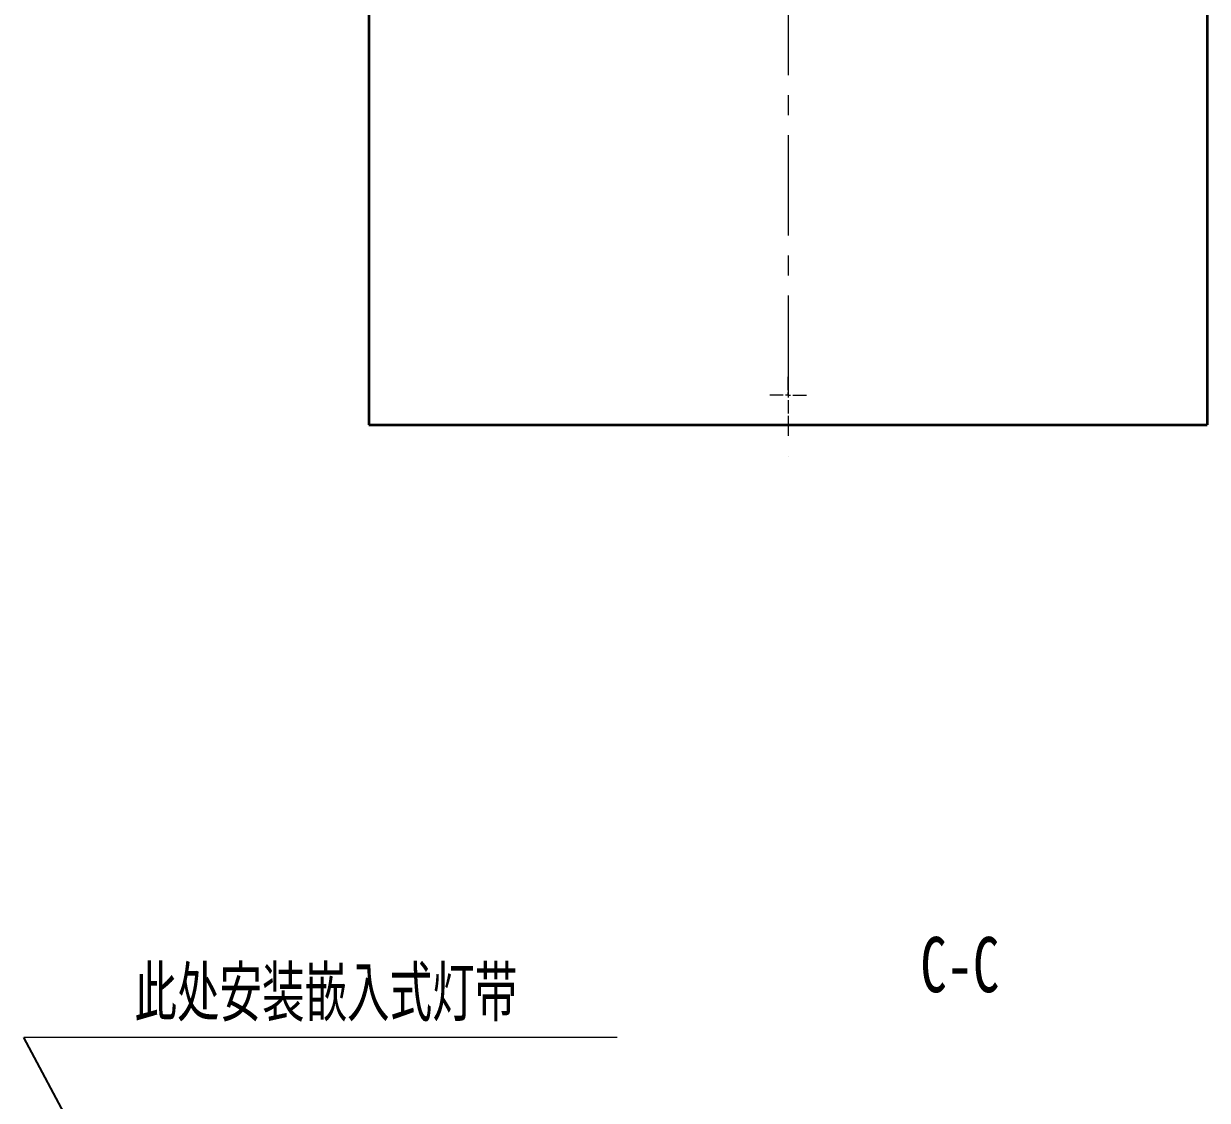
# Model space of a CAD drawing. Header units: millimetres. Extents: x 0 to 594, y 0 to 420.
# Drawn here: x 353.3 to 428.3, y 189.4 to 257.6 of the extents above; entities that cross this region are included whole.
import ezdxf

# ---------------------------------------------------------------- set-up
doc = ezdxf.new("R2010")
doc.units = ezdxf.units.MM
doc.linetypes.add('CENTERX2', pattern=[20.32, 12.7, -2.54, 2.54, -2.54])
doc.styles.add('SLDTEXTSTYLE3', font='TXT', dxfattribs={"width": 0.7, "bigfont": 'bigfont'})
doc.styles.add('SLDTEXTSTYLE4', font='TXT', dxfattribs={"width": 0.7})
doc.dimstyles.new('SLDDIMSTYLE9', dxfattribs={"dimtxt": 0.18, "dimasz": 4.08, "dimexe": 0, "dimexo": 0.0625, "dimgap": 0, "dimtad": 0, "dimtih": 1, "dimtoh": 1, "dimdec": 0, "dimrnd": 1e-09, "dimzin": 0, "dimdsep": 46, "dimtxsty": 'Standard', "dimsah": 1, "dimcen": 0.09, "dimadec": 0, "dimazin": 0, "dimtfac": 4.08, "dimtdec": 0, "dimtofl": 0, "dimtmove": 0, "dimatfit": 3, "dimfxl": 0, "dimfrac": 2, "dimtolj": 1, "dimtzin": 0, "dimarcsym": 0})

# ---------------------------------------------------------------- blocks, each defined once
blk = doc.blocks.new('SW_NOTE_0_7')
at = {"color": 0, "linetype": 'Continuous', "lineweight": 0}
blk.add_line((37.593, 0), (0, 0), dxfattribs=at)
at = {"color": 0, "linetype": 'Continuous', "lineweight": 0, "insert": (19.142, 4.524), "char_height": 3.5, "attachment_point": 2, "style": 'SLDTEXTSTYLE3'}
blk.add_mtext('此处安装嵌入式灯带', dxfattribs=at)
blk = doc.blocks.new('SW_CENTERMARKSYMBOL_7')
at = {"color": 0, "linetype": 'Continuous', "lineweight": 18}
for p, q in [((0, 0.3125), (0, 1.1625)), ((-0.3125, 0), (-1.1625, 0)), ((0, 0), (-0.15625, 0)), ((0, 0), (0, 0.15625)), ((0, 0), (0, -0.15625)), ((0, 0), (0.15625, 0)), ((0.3125, 0), (1.1625, 0)), ((0, -0.3125), (0, -1.1625))]:
    blk.add_line(p, q, dxfattribs=at)

msp = doc.modelspace()

# ---------------------------------------------------------------- linework, layer by layer
at = {"color": 7, "linetype": 'CENTERX2', "lineweight": 18, "ltscale": 0.5}
msp.add_line((401.711338, 321.628461), (401.711338, 230.171778), dxfattribs=at)
at = {"color": 7, "linetype": 'Continuous', "lineweight": 35}
for p, q in [((375.148838, 319.628461), (375.148838, 232.171778)), ((428.273838, 319.628461), (428.273838, 232.171778)), ((375.148838, 232.171778), (428.273838, 232.171778))]:
    msp.add_line(p, q, dxfattribs=at)

# ---------------------------------------------------------------- block references
at = {"color": 7, "linetype": 'Continuous', "lineweight": 0}
for name, p in [('SW_CENTERMARKSYMBOL_7', (401.711338, 234.046778)), ('SW_NOTE_0_7', (353.287307, 193.348245))]:
    msp.add_blockref(name, p, dxfattribs=at)

# ---------------------------------------------------------------- texts
at = {"color": 7, "linetype": 'Continuous', "lineweight": 0, "insert": (412.592227, 199.720834), "char_height": 3.5, "attachment_point": 2, "style": 'SLDTEXTSTYLE4'}
msp.add_mtext('C-C', dxfattribs=at)

# ---------------------------------------------------------------- leaders
at = {"color": 7, "linetype": 'Continuous', "lineweight": 0}
msp.add_leader([(364.489442, 172.493965), (353.287307, 193.348245)], dimstyle='SLDDIMSTYLE9', dxfattribs=at)

doc.saveas('drawing.dxf')
